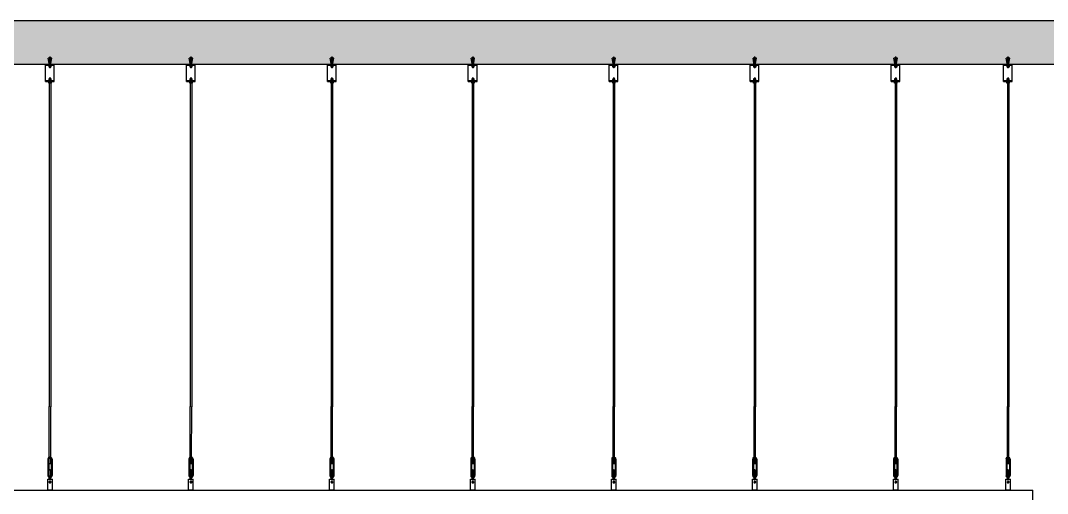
# Model space of a CAD drawing. Header units: millimetres. Extents: x 761574 to 813627, y -447408 to -384263.
# Drawn here: x 808912.3 to 809305.2, y -385179.2 to -384998.3 of the extents above; entities that cross this region are included whole.
import ezdxf

# ---------------------------------------------------------------- set-up
doc = ezdxf.new("R2010")
doc.units = ezdxf.units.MM
doc.header["$LTSCALE"] = 500
doc.linetypes.add('HID', pattern=[2.2, 1.5, -0.7])
for name, color, linetype in [('ETC', 6, 'Continuous'), ('H1', 5, 'Continuous'), ('ik_Line', 30, 'Continuous'), ('S', 6, 'Continuous')]:
    doc.layers.add(name, color=color, linetype=linetype)

msp = doc.modelspace()

# ---------------------------------------------------------------- hatches: boundary and pattern name
at = {"layer": 'ik_Line'}
h = msp.add_hatch(dxfattribs=at)
h.set_pattern_fill('AR-CONC', color=8, scale=2.56, style=0)
h.set_pattern_definition([(50, (-2188353.002, 961625.568), (18.361860675, -1.606454656), [1.92, -21.12]), (355, (-2188353.002, 961625.568), (-3.55203414, 19.25611862), [1.536, -16.896]), (100.4514, (-2188351.472, 961625.435), (14.80984017, 17.64965228), [1.63174886, -17.94923807]), (46.1842, (-2188353.002, 961630.688), (27.32137084, -4.23728677), [2.88, -31.68]), (96.6356, (-2188350.725, 961630.335), (23.92736526, 24.9374175), [2.44762337, -26.9238528]), (351.1842, (-2188353.002, 961630.688), (23.9273458, 24.93743618), [2.304, -25.344]), (21, (-2188350.442, 961629.408), (15.280820534, -10.3070436), [1.92, -21.12]), (326, (-2188350.442, 961629.408), (6.2288725, 18.56384115), [1.536, -16.896]), (71.4514, (-2188349.169, 961628.55), (21.50969929, 8.25678072), [1.63174886, -17.94923807]), (37.5, (-2188353.002, 961625.5685), (0.311292296, 8.522082658), [0, -16.6912, 0, -17.152, 0, -16.96]), (7.5, (-2188353.002, 961625.5685), (6.734580159, 10.096939824), [0, -9.7792, 0, -16.3072, 0, -6.464]), (327.5, (-2188358.711, 961625.5685), (13.665854366, -0.577404716), [0, -6.4, 0, -19.968, 0, -26.496]), (317.5, (-2188361.271, 961625.568), (14.929565935, 2.562687548), [0, -8.32, 0, -13.2608, 0, -18.816])])
h.paths.add_polyline_path([(807476.17, -384998.34), (810100.71, -384998.34), (810100.71, -385014.97), (807476.17, -385014.97)])

# ---------------------------------------------------------------- linework, layer by layer
at = {"color": 2}
for p, q in [((807476.17, -384998.34), (810100.71, -384998.34)), ((807593, -385014.97), (809752.54, -385014.97))]:
    msp.add_line(p, q, dxfattribs=at)
for p, q in [((808921.8, -385014.97), (808925.16, -385014.97)), ((808921.8, -385021.68), (808921.8, -385014.97)), ((808921.8, -385015.42), (808925.16, -385015.42)), ((808922.88, -385015.52), (808922.88, -385015.42)), ((808924.14, -385015.52), (808922.88, -385015.52)), ((808923.11, -385015.52), (808923.11, -385016)), ((808923.11, -385016), (808924.05, -385016)), ((808923.3, -385015.52), (808923.3, -385016)), ((808923.38, -385016), (808923.38, -385016.47)), ((808923.74, -385016.47), (808923.74, -385016)), ((808923.83, -385015.52), (808923.83, -385016)), ((808924.05, -385016), (808924.05, -385015.52)), ((808924.14, -385015.42), (808924.14, -385015.52)), ((808925.16, -385021.68), (808925.16, -385014.97)), ((808975.73, -385014.97), (808979.08, -385014.97)), ((808975.73, -385021.68), (808975.73, -385014.97)), ((808975.73, -385015.42), (808979.08, -385015.42)), ((808976.81, -385015.52), (808976.81, -385015.42)), ((808978.07, -385015.52), (808976.81, -385015.52)), ((808977.04, -385015.52), (808977.04, -385016)), ((808977.04, -385016), (808977.98, -385016)), ((808977.22, -385015.52), (808977.22, -385016)), ((808977.31, -385016), (808977.31, -385016.47)), ((808977.67, -385016.47), (808977.67, -385016)), ((808977.75, -385015.52), (808977.75, -385016)), ((808977.98, -385016), (808977.98, -385015.52)), ((808978.07, -385015.42), (808978.07, -385015.52)), ((808979.08, -385021.68), (808979.08, -385014.97)), ((809029.66, -385014.97), (809033.01, -385014.97)), ((809029.66, -385021.68), (809029.66, -385014.97)), ((809029.66, -385015.42), (809033.01, -385015.42)), ((809030.74, -385015.52), (809030.74, -385015.42)), ((809031.99, -385015.52), (809030.74, -385015.52)), ((809030.96, -385015.52), (809030.96, -385016)), ((809030.96, -385016), (809031.9, -385016)), ((809031.15, -385015.52), (809031.15, -385016)), ((809031.23, -385016), (809031.23, -385016.47)), ((809031.59, -385016.47), (809031.59, -385016)), ((809031.68, -385015.52), (809031.68, -385016)), ((809031.9, -385016), (809031.9, -385015.52)), ((809031.99, -385015.42), (809031.99, -385015.52)), ((809033.01, -385021.68), (809033.01, -385014.97)), ((809083.58, -385014.97), (809086.94, -385014.97)), ((809083.58, -385021.68), (809083.58, -385014.97)), ((809083.58, -385015.42), (809086.94, -385015.42)), ((809084.66, -385015.52), (809084.66, -385015.42)), ((809085.92, -385015.52), (809084.66, -385015.52)), ((809084.89, -385015.52), (809084.89, -385016)), ((809084.89, -385016), (809085.83, -385016)), ((809085.07, -385015.52), (809085.07, -385016)), ((809085.16, -385016), (809085.16, -385016.47)), ((809085.52, -385016.47), (809085.52, -385016)), ((809085.6, -385015.52), (809085.6, -385016)), ((809085.83, -385016), (809085.83, -385015.52)), ((809085.92, -385015.42), (809085.92, -385015.52)), ((809086.94, -385021.68), (809086.94, -385014.97)), ((809137.51, -385014.97), (809140.86, -385014.97)), ((809137.51, -385021.68), (809137.51, -385014.97)), ((809137.51, -385015.42), (809140.86, -385015.42)), ((809138.59, -385015.52), (809138.59, -385015.42)), ((809139.85, -385015.52), (809138.59, -385015.52)), ((809138.81, -385015.52), (809138.81, -385016)), ((809138.81, -385016), (809139.75, -385016)), ((809139, -385015.52), (809139, -385016)), ((809139.09, -385016), (809139.09, -385016.47)), ((809139.44, -385016.47), (809139.44, -385016)), ((809139.53, -385015.52), (809139.53, -385016)), ((809139.75, -385016), (809139.75, -385015.52)), ((809139.85, -385015.42), (809139.85, -385015.52)), ((809140.86, -385021.68), (809140.86, -385014.97)), ((809191.43, -385014.97), (809194.79, -385014.97)), ((809191.43, -385021.68), (809191.43, -385014.97)), ((809191.43, -385015.42), (809194.79, -385015.42)), ((809192.52, -385015.52), (809192.52, -385015.42)), ((809193.77, -385015.52), (809192.52, -385015.52)), ((809192.74, -385015.52), (809192.74, -385016)), ((809192.74, -385016), (809193.68, -385016)), ((809192.93, -385015.52), (809192.93, -385016)), ((809193.01, -385016), (809193.01, -385016.47)), ((809193.37, -385016.47), (809193.37, -385016)), ((809193.46, -385015.52), (809193.46, -385016)), ((809193.68, -385016), (809193.68, -385015.52)), ((809193.77, -385015.42), (809193.77, -385015.52)), ((809194.79, -385021.68), (809194.79, -385014.97)), ((809245.36, -385014.97), (809248.71, -385014.97)), ((809245.36, -385021.68), (809245.36, -385014.97)), ((809245.36, -385015.42), (809248.71, -385015.42)), ((809246.44, -385015.52), (809246.44, -385015.42)), ((809247.7, -385015.52), (809246.44, -385015.52)), ((809246.67, -385015.52), (809246.67, -385016)), ((809246.67, -385016), (809247.61, -385016)), ((809246.85, -385015.52), (809246.85, -385016)), ((809246.94, -385016), (809246.94, -385016.47)), ((809247.3, -385016.47), (809247.3, -385016)), ((809247.38, -385015.52), (809247.38, -385016)), ((809247.61, -385016), (809247.61, -385015.52)), ((809247.7, -385015.42), (809247.7, -385015.52)), ((809248.71, -385021.68), (809248.71, -385014.97)), ((809288.36, -385014.97), (809291.71, -385014.97)), ((809288.36, -385021.68), (809288.36, -385014.97)), ((809288.36, -385015.42), (809291.71, -385015.42)), ((809289.44, -385015.52), (809289.44, -385015.42)), ((809290.69, -385015.52), (809289.44, -385015.52)), ((809289.66, -385015.52), (809289.66, -385016)), ((809289.66, -385016), (809290.6, -385016)), ((809289.85, -385015.52), (809289.85, -385016)), ((809289.93, -385016), (809289.93, -385016.47)), ((809290.29, -385016.47), (809290.29, -385016)), ((809290.38, -385015.52), (809290.38, -385016)), ((809290.6, -385016), (809290.6, -385015.52)), ((809290.69, -385015.42), (809290.69, -385015.52)), ((809291.71, -385021.68), (809291.71, -385014.97)), ((808923.74, -385016.47), (808923.38, -385016.47)), ((808977.67, -385016.47), (808977.31, -385016.47)), ((809031.59, -385016.47), (809031.23, -385016.47)), ((809085.52, -385016.47), (809085.16, -385016.47)), ((809139.44, -385016.47), (809139.09, -385016.47)), ((809193.37, -385016.47), (809193.01, -385016.47)), ((809247.3, -385016.47), (809246.94, -385016.47)), ((809290.29, -385016.47), (809289.93, -385016.47)), ((808921.8, -385021.23), (808925.16, -385021.23)), ((808921.8, -385021.68), (808925.16, -385021.68)), ((808923.29, -385022.24), (808923.29, -385146.04)), ((808923.83, -385022.24), (808923.83, -385146.04)), ((808975.73, -385021.23), (808979.08, -385021.23)), ((808975.73, -385021.68), (808979.08, -385021.68)), ((808977.22, -385022.24), (808977.22, -385146.04)), ((808977.76, -385022.24), (808977.76, -385146.04)), ((809029.66, -385021.23), (809033.01, -385021.23)), ((809029.66, -385021.68), (809033.01, -385021.68)), ((809031.14, -385022.24), (809031.14, -385146.04)), ((809031.68, -385022.24), (809031.68, -385146.04)), ((809083.58, -385021.23), (809086.94, -385021.23)), ((809083.58, -385021.68), (809086.94, -385021.68)), ((809085.07, -385022.24), (809085.07, -385146.04)), ((809085.61, -385022.24), (809085.61, -385146.04)), ((809137.51, -385021.23), (809140.86, -385021.23)), ((809137.51, -385021.68), (809140.86, -385021.68)), ((809139, -385022.24), (809139, -385146.04)), ((809139.53, -385022.24), (809139.53, -385146.04)), ((809191.43, -385021.23), (809194.79, -385021.23)), ((809191.43, -385021.68), (809194.79, -385021.68)), ((809192.92, -385022.24), (809192.92, -385146.04)), ((809193.46, -385022.24), (809193.46, -385146.04)), ((809245.36, -385021.23), (809248.71, -385021.23)), ((809245.36, -385021.68), (809248.71, -385021.68)), ((809246.85, -385022.24), (809246.85, -385146.04)), ((809247.39, -385022.24), (809247.39, -385146.04)), ((809288.36, -385021.23), (809291.71, -385021.23)), ((809288.36, -385021.68), (809291.71, -385021.68)), ((809289.84, -385022.24), (809289.84, -385146.04)), ((809290.38, -385022.24), (809290.38, -385146.04)), ((808923.28, -385166.91), (808923.29, -385145.92)), ((808923.82, -385166.91), (808923.83, -385145.92)), ((808977.21, -385166.91), (808977.22, -385145.92)), ((808977.75, -385166.91), (808977.76, -385145.92)), ((809031.14, -385166.91), (809031.14, -385145.92)), ((809031.67, -385166.91), (809031.68, -385145.92)), ((809085.06, -385166.91), (809085.07, -385145.92)), ((809085.6, -385166.91), (809085.61, -385145.92)), ((809138.99, -385166.91), (809139, -385145.92)), ((809139.53, -385166.91), (809139.53, -385145.92)), ((809192.92, -385166.91), (809192.92, -385145.92)), ((809193.45, -385166.91), (809193.46, -385145.92)), ((809246.84, -385166.91), (809246.85, -385145.92)), ((809247.38, -385166.91), (809247.39, -385145.92)), ((809289.84, -385166.91), (809289.84, -385145.92)), ((809290.37, -385166.91), (809290.38, -385145.92)), ((808923.28, -385167.71), (808923.28, -385165.88)), ((808923.82, -385167.71), (808923.82, -385165.88)), ((808977.21, -385167.71), (808977.21, -385165.88)), ((808977.75, -385167.71), (808977.75, -385165.88)), ((809031.14, -385167.71), (809031.14, -385165.88)), ((809031.67, -385167.71), (809031.67, -385165.88)), ((809085.06, -385167.71), (809085.06, -385165.88)), ((809085.6, -385167.71), (809085.6, -385165.88)), ((809138.99, -385167.71), (809138.99, -385165.88)), ((809139.53, -385167.71), (809139.53, -385165.88)), ((809192.92, -385167.71), (809192.92, -385165.88)), ((809193.45, -385167.71), (809193.45, -385165.88)), ((809246.84, -385167.71), (809246.84, -385165.88)), ((809247.38, -385167.71), (809247.38, -385165.88)), ((809289.84, -385167.71), (809289.84, -385165.88)), ((809290.37, -385167.71), (809290.37, -385165.88))]:
    msp.add_line(p, q)
at = {"color": 8, "linetype": 'HID'}
for p, q in [((808924.24, -385012.68), (808922.88, -385012.68)), ((808923.74, -385012.37), (808923.38, -385012.37)), ((808923.38, -385012.37), (808923.38, -385015.52)), ((808923.74, -385015.52), (808923.74, -385012.37)), ((808978.17, -385012.68), (808976.81, -385012.68)), ((808977.67, -385012.37), (808977.31, -385012.37)), ((808977.31, -385012.37), (808977.31, -385015.52)), ((808977.67, -385015.52), (808977.67, -385012.37)), ((809032.09, -385012.68), (809030.73, -385012.68)), ((809031.59, -385012.37), (809031.23, -385012.37)), ((809031.23, -385012.37), (809031.23, -385015.52)), ((809031.59, -385015.52), (809031.59, -385012.37)), ((809086.02, -385012.68), (809084.66, -385012.68)), ((809085.52, -385012.37), (809085.16, -385012.37)), ((809085.16, -385012.37), (809085.16, -385015.52)), ((809085.52, -385015.52), (809085.52, -385012.37)), ((809139.94, -385012.68), (809138.59, -385012.68)), ((809139.44, -385012.37), (809139.09, -385012.37)), ((809139.09, -385012.37), (809139.09, -385015.52)), ((809139.44, -385015.52), (809139.44, -385012.37)), ((809193.87, -385012.68), (809192.51, -385012.68)), ((809193.37, -385012.37), (809193.01, -385012.37)), ((809193.01, -385012.37), (809193.01, -385015.52)), ((809193.37, -385015.52), (809193.37, -385012.37)), ((809247.8, -385012.68), (809246.44, -385012.68)), ((809247.3, -385012.37), (809246.94, -385012.37)), ((809246.94, -385012.37), (809246.94, -385015.52)), ((809247.3, -385015.52), (809247.3, -385012.37)), ((809290.79, -385012.68), (809289.43, -385012.68)), ((809290.29, -385012.37), (809289.93, -385012.37)), ((809289.93, -385012.37), (809289.93, -385015.52)), ((809290.29, -385015.52), (809290.29, -385012.37))]:
    msp.add_line(p, q, dxfattribs=at)
at = {"color": 8, "linetype": 'HID', "ltscale": 0.1}
for p, q in [((808923.38, -385015.42), (808922.88, -385012.68)), ((808923.74, -385015.42), (808924.24, -385012.68)), ((808977.31, -385015.42), (808976.81, -385012.68)), ((808977.67, -385015.42), (808978.17, -385012.68)), ((809031.23, -385015.42), (809030.73, -385012.68)), ((809031.59, -385015.42), (809032.09, -385012.68)), ((809085.16, -385015.42), (809084.66, -385012.68)), ((809085.52, -385015.42), (809086.02, -385012.68)), ((809139.09, -385015.42), (809138.59, -385012.68)), ((809139.44, -385015.42), (809139.94, -385012.68)), ((809193.01, -385015.42), (809192.51, -385012.68)), ((809193.37, -385015.42), (809193.87, -385012.68)), ((809246.94, -385015.42), (809246.44, -385012.68)), ((809247.3, -385015.42), (809247.8, -385012.68)), ((809289.93, -385015.42), (809289.43, -385012.68)), ((809290.29, -385015.42), (809290.79, -385012.68))]:
    msp.add_line(p, q, dxfattribs=at)
at = {"color": 7}
for p, q in [((808923.69, -385167.84), (808923.42, -385167.84)), ((808923.69, -385167.84), (808923.42, -385167.84)), ((808977.61, -385167.84), (808977.34, -385167.84)), ((808977.61, -385167.84), (808977.34, -385167.84)), ((809031.54, -385167.84), (809031.27, -385167.84)), ((809031.54, -385167.84), (809031.27, -385167.84)), ((809085.47, -385167.84), (809085.2, -385167.84)), ((809085.47, -385167.84), (809085.2, -385167.84)), ((809139.39, -385167.84), (809139.12, -385167.84)), ((809139.39, -385167.84), (809139.12, -385167.84)), ((809193.32, -385167.84), (809193.05, -385167.84)), ((809193.32, -385167.84), (809193.05, -385167.84)), ((809247.24, -385167.84), (809246.98, -385167.84)), ((809247.24, -385167.84), (809246.98, -385167.84)), ((809290.24, -385167.84), (809289.97, -385167.84)), ((809290.24, -385167.84), (809289.97, -385167.84))]:
    msp.add_line(p, q, dxfattribs=at)
at = {"color": 6, "linetype": 'Continuous'}
for p in [(808634.09, -385177.96), (809299.51, -385182.63)]:
    msp.add_line(p, (809299.51, -385177.96), dxfattribs=at)
for points in [[(808923.96, -385174.83), (808923.76, -385174.48), (808923.35, -385174.48), (808923.15, -385174.83), (808923.35, -385175.18), (808923.76, -385175.18)], [(808977.89, -385174.83), (808977.69, -385174.48), (808977.28, -385174.48), (808977.08, -385174.83), (808977.28, -385175.18), (808977.69, -385175.18)], [(809031.82, -385174.83), (809031.61, -385174.48), (809031.21, -385174.48), (809031, -385174.83), (809031.21, -385175.18), (809031.61, -385175.18)], [(809085.74, -385174.83), (809085.54, -385174.48), (809085.13, -385174.48), (809084.93, -385174.83), (809085.13, -385175.18), (809085.54, -385175.18)], [(809139.67, -385174.83), (809139.46, -385174.48), (809139.06, -385174.48), (809138.86, -385174.83), (809139.06, -385175.18), (809139.46, -385175.18)], [(809193.59, -385174.83), (809193.39, -385174.48), (809192.98, -385174.48), (809192.78, -385174.83), (809192.98, -385175.18), (809193.39, -385175.18)], [(809247.52, -385174.83), (809247.32, -385174.48), (809246.91, -385174.48), (809246.71, -385174.83), (809246.91, -385175.18), (809247.32, -385175.18)], [(809290.52, -385174.83), (809290.31, -385174.48), (809289.91, -385174.48), (809289.7, -385174.83), (809289.91, -385175.18), (809290.31, -385175.18)]]:
    msp.add_lwpolyline(points, close=True)
for centre in [(808923.56, -385174.83), (808977.48, -385174.83), (809031.41, -385174.83), (809085.34, -385174.83), (809139.26, -385174.83), (809193.19, -385174.83), (809247.11, -385174.83), (809290.11, -385174.83)]:
    msp.add_circle(centre, 0.182)
at = {"color": 7}
for centre, start, end in [((808923.42, -385167.71), 180, 270), ((808923.42, -385167.71), 180, 270), ((808923.69, -385167.71), 270, 0), ((808923.69, -385167.71), 270, 0), ((808977.34, -385167.71), 180, 270), ((808977.34, -385167.71), 180, 270), ((808977.61, -385167.71), 270, 0), ((808977.61, -385167.71), 270, 0), ((809031.27, -385167.71), 180, 270), ((809031.27, -385167.71), 180, 270), ((809031.54, -385167.71), 270, 0), ((809031.54, -385167.71), 270, 0), ((809085.2, -385167.71), 180, 270), ((809085.2, -385167.71), 180, 270), ((809085.47, -385167.71), 270, 0), ((809085.47, -385167.71), 270, 0), ((809139.12, -385167.71), 180, 270), ((809139.12, -385167.71), 180, 270), ((809139.39, -385167.71), 270, 0), ((809139.39, -385167.71), 270, 0), ((809193.05, -385167.71), 180, 270), ((809193.05, -385167.71), 180, 270), ((809193.32, -385167.71), 270, 0), ((809193.32, -385167.71), 270, 0), ((809246.98, -385167.71), 180, 270), ((809246.98, -385167.71), 180, 270), ((809247.24, -385167.71), 270, 0), ((809247.24, -385167.71), 270, 0), ((809289.97, -385167.71), 180, 270), ((809289.97, -385167.71), 180, 270), ((809290.24, -385167.71), 270, 0), ((809290.24, -385167.71), 270, 0)]:
    msp.add_arc(centre, 0.134, start, end, dxfattribs=at)
at = {"layer": 'ETC'}
for p, q in [((808924.13, -385021.17), (808922.99, -385021.17)), ((808922.99, -385021.17), (808922.99, -385021.23)), ((808922.99, -385021.74), (808922.99, -385021.68)), ((808924.13, -385021.74), (808922.99, -385021.74)), ((808924, -385020.67), (808923.12, -385020.67)), ((808923.12, -385020.67), (808923.12, -385021.17)), ((808923.12, -385022.24), (808923.12, -385021.74)), ((808924, -385022.24), (808923.12, -385022.24)), ((808923.83, -385020.32), (808923.29, -385020.32)), ((808923.3, -385020.67), (808923.3, -385021.17)), ((808923.3, -385022.24), (808923.3, -385021.74)), ((808923.82, -385021.17), (808923.82, -385020.67)), ((808923.82, -385021.74), (808923.82, -385022.24)), ((808924, -385021.17), (808924, -385020.67)), ((808924, -385021.74), (808924, -385022.24)), ((808924.13, -385021.23), (808924.13, -385021.17)), ((808924.13, -385021.68), (808924.13, -385021.74)), ((808978.06, -385021.17), (808976.91, -385021.17)), ((808976.91, -385021.17), (808976.91, -385021.23)), ((808976.91, -385021.74), (808976.91, -385021.68)), ((808978.06, -385021.74), (808976.91, -385021.74)), ((808977.93, -385020.67), (808977.05, -385020.67)), ((808977.05, -385020.67), (808977.05, -385021.17)), ((808977.05, -385022.24), (808977.05, -385021.74)), ((808977.93, -385022.24), (808977.05, -385022.24)), ((808977.76, -385020.32), (808977.22, -385020.32)), ((808977.23, -385020.67), (808977.23, -385021.17)), ((808977.23, -385022.24), (808977.23, -385021.74)), ((808977.74, -385021.17), (808977.74, -385020.67)), ((808977.74, -385021.74), (808977.74, -385022.24)), ((808977.93, -385021.17), (808977.93, -385020.67)), ((808977.93, -385021.74), (808977.93, -385022.24)), ((808978.06, -385021.23), (808978.06, -385021.17)), ((808978.06, -385021.68), (808978.06, -385021.74)), ((809031.98, -385021.17), (809030.84, -385021.17)), ((809030.84, -385021.17), (809030.84, -385021.23)), ((809030.84, -385021.74), (809030.84, -385021.68)), ((809031.98, -385021.74), (809030.84, -385021.74)), ((809031.85, -385020.67), (809030.97, -385020.67)), ((809030.97, -385020.67), (809030.97, -385021.17)), ((809030.97, -385022.24), (809030.97, -385021.74)), ((809031.85, -385022.24), (809030.97, -385022.24)), ((809031.68, -385020.32), (809031.14, -385020.32)), ((809031.15, -385020.67), (809031.15, -385021.17)), ((809031.15, -385022.24), (809031.15, -385021.74)), ((809031.67, -385021.17), (809031.67, -385020.67)), ((809031.67, -385021.74), (809031.67, -385022.24)), ((809031.85, -385021.17), (809031.85, -385020.67)), ((809031.85, -385021.74), (809031.85, -385022.24)), ((809031.98, -385021.23), (809031.98, -385021.17)), ((809031.98, -385021.68), (809031.98, -385021.74)), ((809085.91, -385021.17), (809084.77, -385021.17)), ((809084.77, -385021.17), (809084.77, -385021.23)), ((809084.77, -385021.74), (809084.77, -385021.68)), ((809085.91, -385021.74), (809084.77, -385021.74)), ((809085.78, -385020.67), (809084.9, -385020.67)), ((809084.9, -385020.67), (809084.9, -385021.17)), ((809084.9, -385022.24), (809084.9, -385021.74)), ((809085.78, -385022.24), (809084.9, -385022.24)), ((809085.61, -385020.32), (809085.07, -385020.32)), ((809085.08, -385020.67), (809085.08, -385021.17)), ((809085.08, -385022.24), (809085.08, -385021.74)), ((809085.6, -385021.17), (809085.6, -385020.67)), ((809085.6, -385021.74), (809085.6, -385022.24)), ((809085.78, -385021.17), (809085.78, -385020.67)), ((809085.78, -385021.74), (809085.78, -385022.24)), ((809085.91, -385021.23), (809085.91, -385021.17)), ((809085.91, -385021.68), (809085.91, -385021.74)), ((809139.83, -385021.17), (809138.69, -385021.17)), ((809138.69, -385021.17), (809138.69, -385021.23)), ((809138.69, -385021.74), (809138.69, -385021.68)), ((809139.83, -385021.74), (809138.69, -385021.74)), ((809139.71, -385020.67), (809138.83, -385020.67)), ((809138.83, -385020.67), (809138.83, -385021.17)), ((809138.83, -385022.24), (809138.83, -385021.74)), ((809139.71, -385022.24), (809138.83, -385022.24)), ((809139.54, -385020.32), (809139, -385020.32)), ((809139, -385020.67), (809139, -385021.17)), ((809139, -385022.24), (809139, -385021.74)), ((809139.52, -385021.17), (809139.52, -385020.67)), ((809139.52, -385021.74), (809139.52, -385022.24)), ((809139.71, -385021.17), (809139.71, -385020.67)), ((809139.71, -385021.74), (809139.71, -385022.24)), ((809139.83, -385021.23), (809139.83, -385021.17)), ((809139.83, -385021.68), (809139.83, -385021.74)), ((809193.76, -385021.17), (809192.62, -385021.17)), ((809192.62, -385021.17), (809192.62, -385021.23)), ((809192.62, -385021.74), (809192.62, -385021.68)), ((809193.76, -385021.74), (809192.62, -385021.74)), ((809193.63, -385020.67), (809192.75, -385020.67)), ((809192.75, -385020.67), (809192.75, -385021.17)), ((809192.75, -385022.24), (809192.75, -385021.74)), ((809193.63, -385022.24), (809192.75, -385022.24)), ((809193.46, -385020.32), (809192.92, -385020.32)), ((809192.93, -385020.67), (809192.93, -385021.17)), ((809192.93, -385022.24), (809192.93, -385021.74)), ((809193.45, -385021.17), (809193.45, -385020.67)), ((809193.45, -385021.74), (809193.45, -385022.24)), ((809193.63, -385021.17), (809193.63, -385020.67)), ((809193.63, -385021.74), (809193.63, -385022.24)), ((809193.76, -385021.23), (809193.76, -385021.17)), ((809193.76, -385021.68), (809193.76, -385021.74)), ((809247.69, -385021.17), (809246.54, -385021.17)), ((809246.54, -385021.17), (809246.54, -385021.23)), ((809246.54, -385021.74), (809246.54, -385021.68)), ((809247.69, -385021.74), (809246.54, -385021.74)), ((809247.56, -385020.67), (809246.68, -385020.67)), ((809246.68, -385020.67), (809246.68, -385021.17)), ((809246.68, -385022.24), (809246.68, -385021.74)), ((809247.56, -385022.24), (809246.68, -385022.24)), ((809247.39, -385020.32), (809246.85, -385020.32)), ((809246.86, -385020.67), (809246.86, -385021.17)), ((809246.86, -385022.24), (809246.86, -385021.74)), ((809247.37, -385021.17), (809247.37, -385020.67)), ((809247.37, -385021.74), (809247.37, -385022.24)), ((809247.56, -385021.17), (809247.56, -385020.67)), ((809247.56, -385021.74), (809247.56, -385022.24)), ((809247.69, -385021.23), (809247.69, -385021.17)), ((809247.69, -385021.68), (809247.69, -385021.74)), ((809290.68, -385021.17), (809289.54, -385021.17)), ((809289.54, -385021.17), (809289.54, -385021.23)), ((809289.54, -385021.74), (809289.54, -385021.68)), ((809290.68, -385021.74), (809289.54, -385021.74)), ((809290.55, -385020.67), (809289.67, -385020.67)), ((809289.67, -385020.67), (809289.67, -385021.17)), ((809289.67, -385022.24), (809289.67, -385021.74)), ((809290.55, -385022.24), (809289.67, -385022.24)), ((809290.38, -385020.32), (809289.84, -385020.32)), ((809289.85, -385020.67), (809289.85, -385021.17)), ((809289.85, -385022.24), (809289.85, -385021.74)), ((809290.37, -385021.17), (809290.37, -385020.67)), ((809290.37, -385021.74), (809290.37, -385022.24)), ((809290.55, -385021.17), (809290.55, -385020.67)), ((809290.55, -385021.74), (809290.55, -385022.24)), ((809290.68, -385021.23), (809290.68, -385021.17)), ((809290.68, -385021.68), (809290.68, -385021.74))]:
    msp.add_line(p, q, dxfattribs=at)
at = {"layer": 'H1', "color": 7}
for p, q in [((808923.1, -385165.47), (808923.1, -385165.39)), ((808923.1, -385165.39), (808923.55, -385165.39)), ((808924.01, -385165.39), (808923.55, -385165.39)), ((808924.01, -385165.47), (808924.01, -385165.39)), ((808977.02, -385165.47), (808977.02, -385165.39)), ((808977.02, -385165.39), (808977.48, -385165.39)), ((808977.93, -385165.39), (808977.48, -385165.39)), ((808977.93, -385165.47), (808977.93, -385165.39)), ((809030.95, -385165.47), (809030.95, -385165.39)), ((809030.95, -385165.39), (809031.41, -385165.39)), ((809031.86, -385165.39), (809031.41, -385165.39)), ((809031.86, -385165.47), (809031.86, -385165.39)), ((809084.88, -385165.47), (809084.88, -385165.39)), ((809084.88, -385165.39), (809085.33, -385165.39)), ((809085.79, -385165.39), (809085.33, -385165.39)), ((809085.79, -385165.47), (809085.79, -385165.39)), ((809138.8, -385165.47), (809138.8, -385165.39)), ((809138.8, -385165.39), (809139.26, -385165.39)), ((809139.71, -385165.39), (809139.26, -385165.39)), ((809139.71, -385165.47), (809139.71, -385165.39)), ((809192.73, -385165.47), (809192.73, -385165.39)), ((809192.73, -385165.39), (809193.18, -385165.39)), ((809193.64, -385165.39), (809193.18, -385165.39)), ((809193.64, -385165.47), (809193.64, -385165.39)), ((809246.65, -385165.47), (809246.65, -385165.39)), ((809246.65, -385165.39), (809247.11, -385165.39)), ((809247.57, -385165.39), (809247.11, -385165.39)), ((809247.57, -385165.47), (809247.57, -385165.39)), ((809289.65, -385165.47), (809289.65, -385165.39)), ((809289.65, -385165.39), (809290.1, -385165.39)), ((809290.56, -385165.39), (809290.1, -385165.39)), ((809290.56, -385165.47), (809290.56, -385165.39)), ((808922.75, -385166.15), (808922.75, -385166.1)), ((808922.75, -385166.15), (808922.75, -385172.31)), ((808923.08, -385166.15), (808923.08, -385172.31)), ((808924.03, -385166.15), (808924.03, -385172.31)), ((808924.35, -385166.15), (808924.35, -385166.1)), ((808924.35, -385166.15), (808924.35, -385172.35)), ((808976.68, -385166.15), (808976.68, -385166.1)), ((808976.68, -385166.15), (808976.68, -385172.31)), ((808977.01, -385166.15), (808977.01, -385172.31)), ((808977.95, -385166.15), (808977.95, -385172.31)), ((808978.28, -385166.15), (808978.28, -385166.1)), ((808978.28, -385166.15), (808978.28, -385172.35)), ((809030.61, -385166.15), (809030.61, -385166.1)), ((809030.61, -385166.15), (809030.61, -385172.31)), ((809030.93, -385166.15), (809030.93, -385172.31)), ((809031.88, -385166.15), (809031.88, -385172.31)), ((809032.2, -385166.15), (809032.2, -385166.1)), ((809032.2, -385166.15), (809032.2, -385172.35)), ((809084.53, -385166.15), (809084.53, -385166.1)), ((809084.53, -385166.15), (809084.53, -385172.31)), ((809084.86, -385166.15), (809084.86, -385172.31)), ((809085.8, -385166.15), (809085.8, -385172.31)), ((809086.13, -385166.15), (809086.13, -385166.1)), ((809086.13, -385166.15), (809086.13, -385172.35)), ((809138.46, -385166.15), (809138.46, -385166.1)), ((809138.46, -385166.15), (809138.46, -385172.31)), ((809138.78, -385166.15), (809138.78, -385172.31)), ((809139.73, -385166.15), (809139.73, -385172.31)), ((809140.06, -385166.15), (809140.06, -385166.1)), ((809140.06, -385166.15), (809140.06, -385172.35)), ((809192.38, -385166.15), (809192.38, -385166.1)), ((809192.38, -385166.15), (809192.38, -385172.31)), ((809192.71, -385166.15), (809192.71, -385172.31)), ((809193.66, -385166.15), (809193.66, -385172.31)), ((809193.98, -385166.15), (809193.98, -385166.1)), ((809193.98, -385166.15), (809193.98, -385172.35)), ((809246.31, -385166.15), (809246.31, -385166.1)), ((809246.31, -385166.15), (809246.31, -385172.31)), ((809246.64, -385166.15), (809246.64, -385172.31)), ((809247.58, -385166.15), (809247.58, -385172.31)), ((809247.91, -385166.15), (809247.91, -385166.1)), ((809247.91, -385166.15), (809247.91, -385172.35)), ((809289.31, -385166.15), (809289.31, -385166.1)), ((809289.31, -385166.15), (809289.31, -385172.31)), ((809289.63, -385166.15), (809289.63, -385172.31)), ((809290.58, -385166.15), (809290.58, -385172.31)), ((809290.9, -385166.15), (809290.9, -385166.1)), ((809290.9, -385166.15), (809290.9, -385172.35)), ((808922.75, -385172.31), (808922.75, -385172.35)), ((808923.1, -385172.98), (808923.1, -385173.07)), ((808923.1, -385172.98), (808923.1, -385173.07)), ((808923.1, -385173.07), (808923.55, -385173.07)), ((808923.1, -385173.07), (808923.55, -385173.07)), ((808923.28, -385172.31), (808923.28, -385170.43)), ((808923.28, -385172.31), (808923.28, -385172.57)), ((808923.29, -385173.75), (808923.29, -385173.07)), ((808923.29, -385173.18), (808923.83, -385173.07)), ((808923.29, -385173.3), (808923.83, -385173.19)), ((808923.29, -385173.42), (808923.83, -385173.31)), ((808923.29, -385173.42), (808923.83, -385173.31)), ((808923.29, -385173.42), (808923.83, -385173.31)), ((808923.6, -385170.21), (808923.5, -385170.21)), ((808924.01, -385173.07), (808923.55, -385173.07)), ((808924.01, -385173.07), (808923.55, -385173.07)), ((808923.83, -385172.31), (808923.83, -385170.43)), ((808923.83, -385172.31), (808923.83, -385172.57)), ((808923.83, -385173.75), (808923.83, -385173.07)), ((808924.01, -385172.98), (808924.01, -385173.07)), ((808924.01, -385172.98), (808924.01, -385173.07)), ((808924.35, -385172.31), (808924.35, -385172.35)), ((808976.68, -385172.31), (808976.68, -385172.35)), ((808977.02, -385172.98), (808977.02, -385173.07)), ((808977.02, -385172.98), (808977.02, -385173.07)), ((808977.02, -385173.07), (808977.48, -385173.07)), ((808977.02, -385173.07), (808977.48, -385173.07)), ((808977.21, -385172.31), (808977.21, -385170.43)), ((808977.21, -385172.31), (808977.21, -385172.57)), ((808977.22, -385173.75), (808977.22, -385173.07)), ((808977.22, -385173.18), (808977.75, -385173.07)), ((808977.22, -385173.3), (808977.75, -385173.19)), ((808977.22, -385173.42), (808977.75, -385173.31)), ((808977.22, -385173.42), (808977.75, -385173.31)), ((808977.22, -385173.42), (808977.75, -385173.31)), ((808977.53, -385170.21), (808977.43, -385170.21)), ((808977.93, -385173.07), (808977.48, -385173.07)), ((808977.93, -385173.07), (808977.48, -385173.07)), ((808977.75, -385172.31), (808977.75, -385170.43)), ((808977.75, -385172.31), (808977.75, -385172.57)), ((808977.75, -385173.75), (808977.75, -385173.07)), ((808977.93, -385172.98), (808977.93, -385173.07)), ((808977.93, -385172.98), (808977.93, -385173.07)), ((808978.28, -385172.31), (808978.28, -385172.35)), ((809030.61, -385172.31), (809030.61, -385172.35)), ((809030.95, -385172.98), (809030.95, -385173.07)), ((809030.95, -385172.98), (809030.95, -385173.07)), ((809030.95, -385173.07), (809031.41, -385173.07)), ((809030.95, -385173.07), (809031.41, -385173.07)), ((809031.13, -385172.31), (809031.13, -385170.43)), ((809031.13, -385172.31), (809031.13, -385172.57)), ((809031.14, -385173.75), (809031.14, -385173.07)), ((809031.14, -385173.18), (809031.68, -385173.07)), ((809031.14, -385173.3), (809031.68, -385173.19)), ((809031.14, -385173.42), (809031.68, -385173.31)), ((809031.14, -385173.42), (809031.68, -385173.31)), ((809031.14, -385173.42), (809031.68, -385173.31)), ((809031.45, -385170.21), (809031.36, -385170.21)), ((809031.86, -385173.07), (809031.41, -385173.07)), ((809031.86, -385173.07), (809031.41, -385173.07)), ((809031.68, -385172.31), (809031.68, -385170.43)), ((809031.68, -385172.31), (809031.68, -385172.57)), ((809031.68, -385173.75), (809031.68, -385173.07)), ((809031.86, -385172.98), (809031.86, -385173.07)), ((809031.86, -385172.98), (809031.86, -385173.07)), ((809032.2, -385172.31), (809032.2, -385172.35)), ((809084.53, -385172.31), (809084.53, -385172.35)), ((809084.88, -385172.98), (809084.88, -385173.07)), ((809084.88, -385172.98), (809084.88, -385173.07)), ((809084.88, -385173.07), (809085.33, -385173.07)), ((809084.88, -385173.07), (809085.33, -385173.07)), ((809085.06, -385172.31), (809085.06, -385170.43)), ((809085.06, -385172.31), (809085.06, -385172.57)), ((809085.07, -385173.75), (809085.07, -385173.07)), ((809085.07, -385173.18), (809085.6, -385173.07)), ((809085.07, -385173.3), (809085.6, -385173.19)), ((809085.07, -385173.42), (809085.6, -385173.31)), ((809085.07, -385173.42), (809085.6, -385173.31)), ((809085.07, -385173.42), (809085.6, -385173.31)), ((809085.38, -385170.21), (809085.28, -385170.21)), ((809085.79, -385173.07), (809085.33, -385173.07)), ((809085.79, -385173.07), (809085.33, -385173.07)), ((809085.6, -385172.31), (809085.6, -385170.43)), ((809085.6, -385172.31), (809085.6, -385172.57)), ((809085.6, -385173.75), (809085.6, -385173.07)), ((809085.79, -385172.98), (809085.79, -385173.07)), ((809085.79, -385172.98), (809085.79, -385173.07)), ((809086.13, -385172.31), (809086.13, -385172.35)), ((809138.46, -385172.31), (809138.46, -385172.35)), ((809138.8, -385172.98), (809138.8, -385173.07)), ((809138.8, -385172.98), (809138.8, -385173.07)), ((809138.8, -385173.07), (809139.26, -385173.07)), ((809138.8, -385173.07), (809139.26, -385173.07)), ((809138.98, -385172.31), (809138.98, -385170.43)), ((809138.98, -385172.31), (809138.98, -385172.57)), ((809138.99, -385173.75), (809138.99, -385173.07)), ((809138.99, -385173.18), (809139.53, -385173.07)), ((809138.99, -385173.3), (809139.53, -385173.19)), ((809138.99, -385173.42), (809139.53, -385173.31)), ((809138.99, -385173.42), (809139.53, -385173.31)), ((809138.99, -385173.42), (809139.53, -385173.31)), ((809139.31, -385170.21), (809139.21, -385170.21)), ((809139.71, -385173.07), (809139.26, -385173.07)), ((809139.71, -385173.07), (809139.26, -385173.07)), ((809139.53, -385172.31), (809139.53, -385170.43)), ((809139.53, -385172.31), (809139.53, -385172.57)), ((809139.53, -385173.75), (809139.53, -385173.07)), ((809139.71, -385172.98), (809139.71, -385173.07)), ((809139.71, -385172.98), (809139.71, -385173.07)), ((809140.06, -385172.31), (809140.06, -385172.35)), ((809192.38, -385172.31), (809192.38, -385172.35)), ((809192.73, -385172.98), (809192.73, -385173.07)), ((809192.73, -385172.98), (809192.73, -385173.07)), ((809192.73, -385173.07), (809193.18, -385173.07)), ((809192.73, -385173.07), (809193.18, -385173.07)), ((809192.91, -385172.31), (809192.91, -385170.43)), ((809192.91, -385172.31), (809192.91, -385172.57)), ((809192.92, -385173.75), (809192.92, -385173.07)), ((809192.92, -385173.18), (809193.46, -385173.07)), ((809192.92, -385173.3), (809193.46, -385173.19)), ((809192.92, -385173.42), (809193.46, -385173.31)), ((809192.92, -385173.42), (809193.46, -385173.31)), ((809192.92, -385173.42), (809193.46, -385173.31)), ((809193.23, -385170.21), (809193.13, -385170.21)), ((809193.64, -385173.07), (809193.18, -385173.07)), ((809193.64, -385173.07), (809193.18, -385173.07)), ((809193.46, -385172.31), (809193.46, -385170.43)), ((809193.46, -385172.31), (809193.46, -385172.57)), ((809193.46, -385173.75), (809193.46, -385173.07)), ((809193.64, -385172.98), (809193.64, -385173.07)), ((809193.64, -385172.98), (809193.64, -385173.07)), ((809193.98, -385172.31), (809193.98, -385172.35)), ((809246.31, -385172.31), (809246.31, -385172.35)), ((809246.65, -385172.98), (809246.65, -385173.07)), ((809246.65, -385172.98), (809246.65, -385173.07)), ((809246.65, -385173.07), (809247.11, -385173.07)), ((809246.65, -385173.07), (809247.11, -385173.07)), ((809246.84, -385172.31), (809246.84, -385170.43)), ((809246.84, -385172.31), (809246.84, -385172.57)), ((809246.85, -385173.75), (809246.85, -385173.07)), ((809246.85, -385173.18), (809247.38, -385173.07)), ((809246.85, -385173.3), (809247.38, -385173.19)), ((809246.85, -385173.42), (809247.38, -385173.31)), ((809246.85, -385173.42), (809247.38, -385173.31)), ((809246.85, -385173.42), (809247.38, -385173.31)), ((809247.16, -385170.21), (809247.06, -385170.21)), ((809247.57, -385173.07), (809247.11, -385173.07)), ((809247.57, -385173.07), (809247.11, -385173.07)), ((809247.38, -385172.31), (809247.38, -385170.43)), ((809247.38, -385172.31), (809247.38, -385172.57)), ((809247.38, -385173.75), (809247.38, -385173.07)), ((809247.57, -385172.98), (809247.57, -385173.07)), ((809247.57, -385172.98), (809247.57, -385173.07)), ((809247.91, -385172.31), (809247.91, -385172.35)), ((809289.31, -385172.31), (809289.31, -385172.35)), ((809289.65, -385172.98), (809289.65, -385173.07)), ((809289.65, -385172.98), (809289.65, -385173.07)), ((809289.65, -385173.07), (809290.1, -385173.07)), ((809289.65, -385173.07), (809290.1, -385173.07)), ((809289.83, -385172.31), (809289.83, -385170.43)), ((809289.83, -385172.31), (809289.83, -385172.57)), ((809289.84, -385173.75), (809289.84, -385173.07)), ((809289.84, -385173.18), (809290.38, -385173.07)), ((809289.84, -385173.3), (809290.38, -385173.19)), ((809289.84, -385173.42), (809290.38, -385173.31)), ((809289.84, -385173.42), (809290.38, -385173.31)), ((809289.84, -385173.42), (809290.38, -385173.31)), ((809290.15, -385170.21), (809290.05, -385170.21)), ((809290.56, -385173.07), (809290.1, -385173.07)), ((809290.56, -385173.07), (809290.1, -385173.07)), ((809290.38, -385172.31), (809290.38, -385170.43)), ((809290.38, -385172.31), (809290.38, -385172.57)), ((809290.38, -385173.75), (809290.38, -385173.07)), ((809290.56, -385172.98), (809290.56, -385173.07)), ((809290.56, -385172.98), (809290.56, -385173.07)), ((809290.9, -385172.31), (809290.9, -385172.35)), ((808923.29, -385173.53), (808923.83, -385173.42)), ((808923.29, -385173.65), (808923.83, -385173.54)), ((808923.34, -385173.75), (808923.83, -385173.66)), ((808923.34, -385173.75), (808923.83, -385173.66)), ((808977.22, -385173.53), (808977.75, -385173.42)), ((808977.22, -385173.65), (808977.75, -385173.54)), ((808977.27, -385173.75), (808977.75, -385173.66)), ((808977.27, -385173.75), (808977.75, -385173.66)), ((809031.14, -385173.53), (809031.68, -385173.42)), ((809031.14, -385173.65), (809031.68, -385173.54)), ((809031.2, -385173.75), (809031.68, -385173.66)), ((809031.2, -385173.75), (809031.68, -385173.66)), ((809085.07, -385173.53), (809085.6, -385173.42)), ((809085.07, -385173.65), (809085.6, -385173.54)), ((809085.12, -385173.75), (809085.6, -385173.66)), ((809085.12, -385173.75), (809085.6, -385173.66)), ((809138.99, -385173.53), (809139.53, -385173.42)), ((809138.99, -385173.65), (809139.53, -385173.54)), ((809139.05, -385173.75), (809139.53, -385173.66)), ((809139.05, -385173.75), (809139.53, -385173.66)), ((809192.92, -385173.53), (809193.46, -385173.42)), ((809192.92, -385173.65), (809193.46, -385173.54)), ((809192.97, -385173.75), (809193.46, -385173.66)), ((809192.97, -385173.75), (809193.46, -385173.66)), ((809246.85, -385173.53), (809247.38, -385173.42)), ((809246.85, -385173.65), (809247.38, -385173.54)), ((809246.9, -385173.75), (809247.38, -385173.66)), ((809246.9, -385173.75), (809247.38, -385173.66)), ((809289.84, -385173.53), (809290.38, -385173.42)), ((809289.84, -385173.65), (809290.38, -385173.54)), ((809289.9, -385173.75), (809290.38, -385173.66)), ((809289.9, -385173.75), (809290.38, -385173.66))]:
    msp.add_line(p, q, dxfattribs=at)
for centre, radius, start, end in [((808923.46, -385166.1), 0.708, 122.7739, 180), ((808923.06, -385165.47), 0.0411, 302.7739, 0), ((808923.06, -385165.47), 0.0411, 302.7739, 0), ((808923.55, -385166.3), 0.497, 90, 162.2848), ((808923.55, -385166.3), 0.497, 17.7152, 90), ((808924.05, -385165.47), 0.0411, 180, 237.2261), ((808924.05, -385165.47), 0.0411, 180, 237.2261), ((808923.64, -385166.1), 0.708, 0, 57.2261), ((808977.39, -385166.1), 0.708, 122.7739, 180), ((808976.98, -385165.47), 0.0411, 302.7739, 0), ((808976.98, -385165.47), 0.0411, 302.7739, 0), ((808977.48, -385166.3), 0.497, 90, 162.2848), ((808977.48, -385166.3), 0.497, 17.7152, 90), ((808977.98, -385165.47), 0.0411, 180, 237.2261), ((808977.98, -385165.47), 0.0411, 180, 237.2261), ((808977.57, -385166.1), 0.708, 0, 57.2261), ((809031.31, -385166.1), 0.708, 122.7739, 180), ((809030.91, -385165.47), 0.0411, 302.7739, 0), ((809030.91, -385165.47), 0.0411, 302.7739, 0), ((809031.41, -385166.3), 0.497, 90, 162.2848), ((809031.41, -385166.3), 0.497, 17.7152, 90), ((809031.9, -385165.47), 0.0411, 180, 237.2261), ((809031.9, -385165.47), 0.0411, 180, 237.2261), ((809031.5, -385166.1), 0.708, 0, 57.2261), ((809085.24, -385166.1), 0.708, 122.7739, 180), ((809084.83, -385165.47), 0.0411, 302.7739, 0), ((809084.83, -385165.47), 0.0411, 302.7739, 0), ((809085.33, -385166.3), 0.497, 90, 162.2848), ((809085.33, -385166.3), 0.497, 17.7152, 90), ((809085.83, -385165.47), 0.0411, 180, 237.2261), ((809085.83, -385165.47), 0.0411, 180, 237.2261), ((809085.42, -385166.1), 0.708, 0, 57.2261), ((809139.17, -385166.1), 0.708, 122.7739, 180), ((809138.76, -385165.47), 0.0411, 302.7739, 0), ((809138.76, -385165.47), 0.0411, 302.7739, 0), ((809139.26, -385166.3), 0.497, 90, 162.2848), ((809139.26, -385166.3), 0.497, 17.7152, 90), ((809139.75, -385165.47), 0.0411, 180, 237.2261), ((809139.75, -385165.47), 0.0411, 180, 237.2261), ((809139.35, -385166.1), 0.708, 0, 57.2261), ((809193.09, -385166.1), 0.708, 122.7739, 180), ((809192.69, -385165.47), 0.0411, 302.7739, 0), ((809192.69, -385165.47), 0.0411, 302.7739, 0), ((809193.18, -385166.3), 0.497, 90, 162.2848), ((809193.18, -385166.3), 0.497, 17.7152, 90), ((809193.68, -385165.47), 0.0411, 180, 237.2261), ((809193.68, -385165.47), 0.0411, 180, 237.2261), ((809193.27, -385166.1), 0.708, 0, 57.2261), ((809247.02, -385166.1), 0.708, 122.7739, 180), ((809246.61, -385165.47), 0.0411, 302.7739, 0), ((809246.61, -385165.47), 0.0411, 302.7739, 0), ((809247.11, -385166.3), 0.497, 90, 162.2848), ((809247.11, -385166.3), 0.497, 17.7152, 90), ((809247.61, -385165.47), 0.0411, 180, 237.2261), ((809247.61, -385165.47), 0.0411, 180, 237.2261), ((809247.2, -385166.1), 0.708, 0, 57.2261), ((809290.01, -385166.1), 0.708, 122.7739, 180), ((809289.61, -385165.47), 0.0411, 302.7739, 0), ((809289.61, -385165.47), 0.0411, 302.7739, 0), ((809290.1, -385166.3), 0.497, 90, 162.2848), ((809290.1, -385166.3), 0.497, 17.7152, 90), ((809290.6, -385165.47), 0.0411, 180, 237.2261), ((809290.6, -385165.47), 0.0411, 180, 237.2261), ((809290.2, -385166.1), 0.708, 0, 57.2261), ((808923.46, -385172.35), 0.708, 180, 237.2261), ((808923.46, -385172.35), 0.708, 219.5164, 237.2261), ((808923.55, -385172.16), 0.497, 197.7152, 270), ((808923.06, -385172.98), 0.0411, 0, 57.2261), ((808923.06, -385172.98), 0.0411, 0, 57.2261), ((808923.06, -385172.98), 0.0411, 0, 57.2261), ((808923.06, -385172.98), 0.0411, 0, 57.2261), ((808923.5, -385170.43), 0.224, 90, 180), ((808923.55, -385172.16), 0.497, 270, 342.2848), ((808923.6, -385170.43), 0.224, 0, 90), ((808924.05, -385172.98), 0.0411, 122.7739, 180), ((808924.05, -385172.98), 0.0411, 122.7739, 180), ((808924.05, -385172.98), 0.0411, 122.7739, 180), ((808924.05, -385172.98), 0.0411, 122.7739, 180), ((808923.64, -385172.35), 0.708, 302.7739, 0), ((808923.64, -385172.35), 0.708, 302.7739, 320.4836), ((808977.39, -385172.35), 0.708, 180, 237.2261), ((808977.39, -385172.35), 0.708, 219.5164, 237.2261), ((808976.98, -385172.98), 0.0411, 0, 57.2261), ((808976.98, -385172.98), 0.0411, 0, 57.2261), ((808976.98, -385172.98), 0.0411, 0, 57.2261), ((808976.98, -385172.98), 0.0411, 0, 57.2261), ((808977.48, -385172.16), 0.497, 197.7152, 270), ((808977.43, -385170.43), 0.224, 90, 180), ((808977.48, -385172.16), 0.497, 270, 342.2848), ((808977.53, -385170.43), 0.224, 0, 90), ((808977.98, -385172.98), 0.0411, 122.7739, 180), ((808977.98, -385172.98), 0.0411, 122.7739, 180), ((808977.98, -385172.98), 0.0411, 122.7739, 180), ((808977.98, -385172.98), 0.0411, 122.7739, 180), ((808977.57, -385172.35), 0.708, 302.7739, 0), ((808977.57, -385172.35), 0.708, 302.7739, 320.4836), ((809031.31, -385172.35), 0.708, 180, 237.2261), ((809031.31, -385172.35), 0.708, 219.5164, 237.2261), ((809031.41, -385172.16), 0.497, 197.7152, 270), ((809030.91, -385172.98), 0.0411, 0, 57.2261), ((809030.91, -385172.98), 0.0411, 0, 57.2261), ((809030.91, -385172.98), 0.0411, 0, 57.2261), ((809030.91, -385172.98), 0.0411, 0, 57.2261), ((809031.36, -385170.43), 0.224, 90, 180), ((809031.41, -385172.16), 0.497, 270, 342.2848), ((809031.45, -385170.43), 0.224, 0, 90), ((809031.9, -385172.98), 0.0411, 122.7739, 180), ((809031.9, -385172.98), 0.0411, 122.7739, 180), ((809031.9, -385172.98), 0.0411, 122.7739, 180), ((809031.9, -385172.98), 0.0411, 122.7739, 180), ((809031.5, -385172.35), 0.708, 302.7739, 0), ((809031.5, -385172.35), 0.708, 302.7739, 320.4836), ((809085.24, -385172.35), 0.708, 180, 237.2261), ((809085.24, -385172.35), 0.708, 219.5164, 237.2261), ((809085.33, -385172.16), 0.497, 197.7152, 270), ((809084.83, -385172.98), 0.0411, 0, 57.2261), ((809084.83, -385172.98), 0.0411, 0, 57.2261), ((809084.83, -385172.98), 0.0411, 0, 57.2261), ((809084.83, -385172.98), 0.0411, 0, 57.2261), ((809085.28, -385170.43), 0.224, 90, 180), ((809085.33, -385172.16), 0.497, 270, 342.2848), ((809085.38, -385170.43), 0.224, 0, 90), ((809085.83, -385172.98), 0.0411, 122.7739, 180), ((809085.83, -385172.98), 0.0411, 122.7739, 180), ((809085.83, -385172.98), 0.0411, 122.7739, 180), ((809085.83, -385172.98), 0.0411, 122.7739, 180), ((809085.42, -385172.35), 0.708, 302.7739, 0), ((809085.42, -385172.35), 0.708, 302.7739, 320.4836), ((809139.17, -385172.35), 0.708, 180, 237.2261), ((809139.17, -385172.35), 0.708, 219.5164, 237.2261), ((809139.26, -385172.16), 0.497, 197.7152, 270), ((809138.76, -385172.98), 0.0411, 0, 57.2261), ((809138.76, -385172.98), 0.0411, 0, 57.2261), ((809138.76, -385172.98), 0.0411, 0, 57.2261), ((809138.76, -385172.98), 0.0411, 0, 57.2261), ((809139.21, -385170.43), 0.224, 90, 180), ((809139.26, -385172.16), 0.497, 270, 342.2848), ((809139.31, -385170.43), 0.224, 0, 90), ((809139.75, -385172.98), 0.0411, 122.7739, 180), ((809139.75, -385172.98), 0.0411, 122.7739, 180), ((809139.75, -385172.98), 0.0411, 122.7739, 180), ((809139.75, -385172.98), 0.0411, 122.7739, 180), ((809139.35, -385172.35), 0.708, 302.7739, 0), ((809139.35, -385172.35), 0.708, 302.7739, 320.4836), ((809193.09, -385172.35), 0.708, 180, 237.2261), ((809193.09, -385172.35), 0.708, 219.5164, 237.2261), ((809193.18, -385172.16), 0.497, 197.7152, 270), ((809192.69, -385172.98), 0.0411, 0, 57.2261), ((809192.69, -385172.98), 0.0411, 0, 57.2261), ((809192.69, -385172.98), 0.0411, 0, 57.2261), ((809192.69, -385172.98), 0.0411, 0, 57.2261), ((809193.13, -385170.43), 0.224, 90, 180), ((809193.18, -385172.16), 0.497, 270, 342.2848), ((809193.23, -385170.43), 0.224, 0, 90), ((809193.68, -385172.98), 0.0411, 122.7739, 180), ((809193.68, -385172.98), 0.0411, 122.7739, 180), ((809193.68, -385172.98), 0.0411, 122.7739, 180), ((809193.68, -385172.98), 0.0411, 122.7739, 180), ((809193.27, -385172.35), 0.708, 302.7739, 0), ((809193.27, -385172.35), 0.708, 302.7739, 320.4836), ((809247.02, -385172.35), 0.708, 180, 237.2261), ((809247.02, -385172.35), 0.708, 219.5164, 237.2261), ((809247.11, -385172.16), 0.497, 197.7152, 270), ((809246.61, -385172.98), 0.0411, 0, 57.2261), ((809246.61, -385172.98), 0.0411, 0, 57.2261), ((809246.61, -385172.98), 0.0411, 0, 57.2261), ((809246.61, -385172.98), 0.0411, 0, 57.2261), ((809247.06, -385170.43), 0.224, 90, 180), ((809247.11, -385172.16), 0.497, 270, 342.2848), ((809247.16, -385170.43), 0.224, 0, 90), ((809247.61, -385172.98), 0.0411, 122.7739, 180), ((809247.61, -385172.98), 0.0411, 122.7739, 180), ((809247.61, -385172.98), 0.0411, 122.7739, 180), ((809247.61, -385172.98), 0.0411, 122.7739, 180), ((809247.2, -385172.35), 0.708, 302.7739, 0), ((809247.2, -385172.35), 0.708, 302.7739, 320.4836), ((809290.01, -385172.35), 0.708, 180, 237.2261), ((809290.01, -385172.35), 0.708, 219.5164, 237.2261), ((809290.1, -385172.16), 0.497, 197.7152, 270), ((809289.61, -385172.98), 0.0411, 0, 57.2261), ((809289.61, -385172.98), 0.0411, 0, 57.2261), ((809289.61, -385172.98), 0.0411, 0, 57.2261), ((809289.61, -385172.98), 0.0411, 0, 57.2261), ((809290.05, -385170.43), 0.224, 90, 180), ((809290.1, -385172.16), 0.497, 270, 342.2848), ((809290.15, -385170.43), 0.224, 0, 90), ((809290.6, -385172.98), 0.0411, 122.7739, 180), ((809290.6, -385172.98), 0.0411, 122.7739, 180), ((809290.6, -385172.98), 0.0411, 122.7739, 180), ((809290.6, -385172.98), 0.0411, 122.7739, 180), ((809290.2, -385172.35), 0.708, 302.7739, 0), ((809290.2, -385172.35), 0.708, 302.7739, 320.4836)]:
    msp.add_arc(centre, radius, start, end, dxfattribs=at)
at = {"layer": 'S'}
for p, q in [((808922.66, -385177.96), (808922.66, -385173.75)), ((808922.66, -385173.75), (808924.45, -385173.75)), ((808924.45, -385177.96), (808924.45, -385173.75)), ((808976.59, -385177.96), (808976.59, -385173.75)), ((808976.59, -385173.75), (808978.38, -385173.75)), ((808978.38, -385177.96), (808978.38, -385173.75)), ((809030.52, -385177.96), (809030.52, -385173.75)), ((809030.52, -385173.75), (809032.3, -385173.75)), ((809032.3, -385177.96), (809032.3, -385173.75)), ((809084.44, -385177.96), (809084.44, -385173.75)), ((809084.44, -385173.75), (809086.23, -385173.75)), ((809086.23, -385177.96), (809086.23, -385173.75)), ((809138.37, -385177.96), (809138.37, -385173.75)), ((809138.37, -385173.75), (809140.16, -385173.75)), ((809140.16, -385177.96), (809140.16, -385173.75)), ((809192.29, -385177.96), (809192.29, -385173.75)), ((809192.29, -385173.75), (809194.08, -385173.75)), ((809194.08, -385177.96), (809194.08, -385173.75)), ((809246.22, -385177.96), (809246.22, -385173.75)), ((809246.22, -385173.75), (809248.01, -385173.75)), ((809248.01, -385177.96), (809248.01, -385173.75)), ((809289.21, -385177.96), (809289.21, -385173.75)), ((809289.21, -385173.75), (809291, -385173.75)), ((809291, -385177.96), (809291, -385173.75)), ((808922.66, -385177.84), (808924.45, -385177.84)), ((808922.66, -385177.96), (808924.45, -385177.96)), ((808976.59, -385177.84), (808978.38, -385177.84)), ((808976.59, -385177.96), (808978.38, -385177.96)), ((809030.52, -385177.84), (809032.3, -385177.84)), ((809030.52, -385177.96), (809032.3, -385177.96)), ((809084.44, -385177.84), (809086.23, -385177.84)), ((809084.44, -385177.96), (809086.23, -385177.96)), ((809138.37, -385177.84), (809140.16, -385177.84)), ((809138.37, -385177.96), (809140.16, -385177.96)), ((809192.29, -385177.84), (809194.08, -385177.84)), ((809192.29, -385177.96), (809194.08, -385177.96)), ((809246.22, -385177.84), (809248.01, -385177.84)), ((809246.22, -385177.96), (809248.01, -385177.96)), ((809289.21, -385177.84), (809291, -385177.84)), ((809289.21, -385177.96), (809291, -385177.96))]:
    msp.add_line(p, q, dxfattribs=at)

doc.saveas('drawing.dxf')
